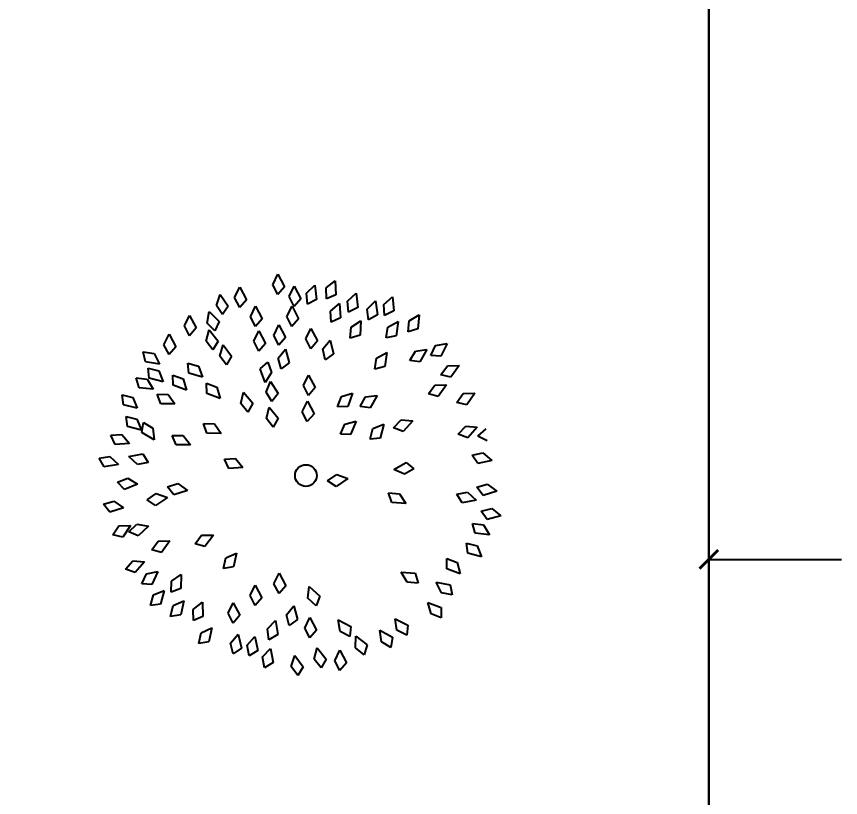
# Model space of a CAD drawing. Header units: millimetres. Extents: x -176651 to 388869, y -469666 to 486614.
# Drawn here: x 242909 to 251731, y 81831 to 90193 of the extents above; entities that cross this region are included whole.
import ezdxf

# ---------------------------------------------------------------- set-up
doc = ezdxf.new("R2010")
doc.units = ezdxf.units.MM
doc.header["$PDMODE"] = 35
doc.header["$PDSIZE"] = 0.1
doc.linetypes.add('HIDDEN', pattern=[9.525, 6.35, -3.175])
doc.layers.get('Defpoints').update_dxf_attribs({"color": 252})
doc.layers.add('A- FURNITURE', color=252, linetype='Continuous', lineweight=0)
doc.layers.add('L-TREEEES', color=8, linetype='Continuous', lineweight=25)
for name, color, linetype in [('ad-Dimension', 8, 'Continuous'), ('ad-Plinth', 8, 'Continuous'), ('ad-Plot Boundary', 8, 'Continuous')]:
    doc.layers.add(name, color=color, linetype=linetype)
doc.styles.get("Standard").update_dxf_attribs({"font": 'arial.ttf'})
doc.dimstyles.new('Copy of A-100-DIM-INT (MM-FT)', dxfattribs={"dimscale": 500, "dimtxt": 2.4, "dimasz": 1, "dimexe": 0, "dimexo": 0, "dimgap": 1, "dimtad": 0, "dimdec": 0, "dimlfac": 0.03937, "dimdsep": 46, "dimlunit": 3, "dimtxsty": 'Standard', "dimblk": 'ARCHTICK', "dimcen": 0.025, "dimclrd": 256, "dimclre": 256, "dimclrt": 256, "dimazin": 2, "dimtfac": 1, "dimtdec": 0, "dimtix": 1, "dimtmove": 2, "dimatfit": 3, "dimldrblk": 'ARCHTICK', "dimfxl": 1, "dimtolj": 1, "dimtzin": 0, "dimarcsym": 0})

# ---------------------------------------------------------------- blocks, each defined once
blk = doc.blocks.new('zw$E7CA')
at = {"layer": 'ad-Plot Boundary'}
blk.add_lwpolyline([(0, 0), (33680, 0), (33680, 30050), (0, 30050)], close=True, dxfattribs=at)
blk = doc.blocks.new('zw$A88E')
at = {"layer": 'ad-Plot Boundary', "ltscale": 5}
for p in [(-150934.5, -389358.9), (-117254.5, -389358.9)]:
    blk.add_blockref('zw$E7CA', p, dxfattribs=at)
blk = doc.blocks.new('_ArchTick')
at = {"color": 0, "linetype": 'ByBlock', "const_width": 0.15}
blk.add_lwpolyline([(-0.5, -0.5), (0.5, 0.5)], dxfattribs=at)
blk = doc.blocks.new('*D17')
at = {"layer": 'ad-Dimension', "linetype": 'HIDDEN', "lineweight": -2, "transparency": 16777216}
blk.add_line((-6100, -6), (-6100, 1025.8), dxfattribs=at)
at = {"layer": 'ad-Dimension', "lineweight": -2, "transparency": 16777216}
for p, q in [((-6100, 1025.8), (-4680.7, 1025.8)), ((0, 1025.8), (-1419.3, 1025.8)), ((0, 0), (0, 1025.8))]:
    blk.add_line(p, q, dxfattribs=at)
at = {"layer": 'Defpoints', "color": 0, "ltscale": 5, "transparency": 16777216}
for p in [(-6100, 1025.8), (-6100, -6), (0, 0)]:
    blk.add_point(p, dxfattribs=at)
at = {"layer": 'ad-Dimension', "lineweight": -2, "ltscale": 5, "transparency": 16777216, "xscale": 200, "yscale": 200, "zscale": 200, "rotation": 180}
blk.add_blockref('_ArchTick', (-6100, 1025.8), dxfattribs=at)
at = {"layer": 'ad-Dimension', "lineweight": -2, "ltscale": 5, "transparency": 16777216, "xscale": 200, "yscale": 200, "zscale": 200}
blk.add_blockref('_ArchTick', (0, 1025.8), dxfattribs=at)
at = {"layer": 'ad-Dimension', "ltscale": 5, "transparency": 16777216, "insert": (-3050, 1025.8), "char_height": 480, "attachment_point": 5}
blk.add_mtext("\\A1;20' [6100]", dxfattribs=at)
blk = doc.blocks.new('qerfefr')
at = {"layer": 'L-TREEEES', "color": 104, "ltscale": 1.622888}
for p, q in [((260795.9619, 1945721.7193, 129.9135), (260796.0317, 1945721.8232, 129.9135)), ((260796.0317, 1945721.8232, 129.9135), (260796.0829, 1945721.6797, 129.9135)), ((260796.173, 1945721.748, 129.9135), (260796.2552, 1945721.8425, 129.9135)), ((260796.2552, 1945721.8425, 129.9135), (260796.2882, 1945721.6936, 129.9135)), ((260796.0005, 1945721.6079, 129.9135), (260795.9619, 1945721.7193, 129.9135)), ((260796.1974, 1945721.6326, 129.9135), (260796.173, 1945721.748, 129.9135)), ((260796.2882, 1945721.6936, 129.9135), (260796.1974, 1945721.6326, 129.9135)), ((260795.8696, 1945721.6771, 129.9135), (260795.9439, 1945721.544, 129.9135)), ((260796.0829, 1945721.6797, 129.9135), (260796.0005, 1945721.6079, 129.9135)), ((260795.9439, 1945721.544, 129.9135), (260795.8745, 1945721.4596, 129.9135)), ((260796.283, 1945721.5053, 129.9135), (260796.3651, 1945721.5997, 129.9135)), ((260796.3651, 1945721.5997, 129.9135), (260796.3981, 1945721.4509, 129.9135)), ((260796.3074, 1945721.3899, 129.9135), (260796.283, 1945721.5053, 129.9135)), ((260796.3981, 1945721.4509, 129.9135), (260796.3074, 1945721.3899, 129.9135)), ((260795.8549, 1945721.1858, 129.9135), (260795.92, 1945721.2927, 129.9135)), ((260795.92, 1945721.2927, 129.9135), (260795.9775, 1945721.1515, 129.9135)), ((260796.247, 1945721.2442, 129.9135), (260796.3291, 1945721.3386, 129.9135)), ((260796.3291, 1945721.3386, 129.9135), (260796.3621, 1945721.1898, 129.9135)), ((260795.8983, 1945721.0762, 129.9135), (260795.8549, 1945721.1858, 129.9135)), ((260796.2713, 1945721.1288, 129.9135), (260796.247, 1945721.2442, 129.9135)), ((260796.3621, 1945721.1898, 129.9135), (260796.2713, 1945721.1288, 129.9135)), ((260795.9775, 1945721.1515, 129.9135), (260795.8983, 1945721.0762, 129.9135)), ((260796.237, 1945720.9394, 129.9135), (260796.3352, 1945720.9876, 129.9135)), ((260796.3352, 1945720.9876, 129.9135), (260796.3437, 1945720.87, 129.9135)), ((260796.2496, 1945720.7875, 129.9135), (260796.237, 1945720.9394, 129.9135)), ((260796.3437, 1945720.87, 129.9135), (260796.2496, 1945720.7875, 129.9135)), ((260795.9404, 1945720.6355, 129.9135), (260796.0003, 1945720.7454, 129.9135)), ((260796.0003, 1945720.7454, 129.9135), (260796.0646, 1945720.6072, 129.9135)), ((260796.2337, 1945720.6828, 129.9135), (260796.3099, 1945720.7822, 129.9135)), ((260796.3099, 1945720.7822, 129.9135), (260796.352, 1945720.6356, 129.9135)), ((260795.9891, 1945720.5281, 129.9135), (260795.9404, 1945720.6355, 129.9135)), ((260796.2651, 1945720.5692, 129.9135), (260796.2337, 1945720.6828, 129.9135)), ((260796.352, 1945720.6356, 129.9135), (260796.2651, 1945720.5692, 129.9135)), ((260796.0646, 1945720.6072, 129.9135), (260795.9891, 1945720.5281, 129.9135)), ((260795.6142, 1945720.1073, 129.9135), (260795.7294, 1945720.0823, 129.9135)), ((260795.6327, 1945719.9995, 129.9135), (260795.6142, 1945720.1073, 129.9135)), ((260795.7294, 1945720.0823, 129.9135), (260795.782, 1945719.9687, 129.9135)), ((260795.782, 1945719.9687, 129.9135), (260795.6327, 1945719.9995, 129.9135)), ((260794.3733, 1945719.188, 129.9135), (260794.2835, 1945719.2504, 129.9135)), ((260794.4098, 1945719.0515, 129.9135), (260794.4856, 1945719.1418, 129.9135)), ((260794.4856, 1945719.1418, 129.9135), (260794.6106, 1945719.1354, 129.9135)), ((260794.6106, 1945719.1354, 129.9135), (260794.5137, 1945719.0176, 129.9135)), ((260794.5137, 1945719.0176, 129.9135), (260794.4098, 1945719.0515, 129.9135)), ((260794.6902, 1945718.8835, 129.9135), (260794.7246, 1945718.9963, 129.9135)), ((260794.4387, 1945718.8048, 129.9135), (260794.4987, 1945718.9063, 129.9135)), ((260794.4987, 1945718.9063, 129.9135), (260794.6231, 1945718.9204, 129.9135)), ((260794.6231, 1945718.9204, 129.9135), (260794.5468, 1945718.7884, 129.9135)), ((260794.7991, 1945718.8931, 129.9135), (260794.6902, 1945718.8835, 129.9135)), ((260794.5468, 1945718.7884, 129.9135), (260794.4387, 1945718.8048, 129.9135)), ((260794.6162, 1945718.6345, 129.9135), (260794.6723, 1945718.7383, 129.9135)), ((260794.6723, 1945718.7383, 129.9135), (260794.796, 1945718.7572, 129.9135)), ((260794.796, 1945718.7572, 129.9135), (260794.7249, 1945718.6224, 129.9135)), ((260794.7249, 1945718.6224, 129.9135), (260794.6162, 1945718.6345, 129.9135))]:
    blk.add_line(p, q, dxfattribs=at)
at = {"layer": 'L-TREEEES', "color": 96, "ltscale": 1.622888}
for p, q in [((260796.6039, 1945721.7741, 129.9135), (260796.686, 1945721.8685, 129.9135)), ((260796.686, 1945721.8685, 129.9135), (260796.719, 1945721.7197, 129.9135)), ((260796.6282, 1945721.6587, 129.9135), (260796.6039, 1945721.7741, 129.9135)), ((260796.719, 1945721.7197, 129.9135), (260796.6282, 1945721.6587, 129.9135)), ((260796.7383, 1945721.6058, 129.9135), (260796.821, 1945721.6998, 129.9135)), ((260796.821, 1945721.6998, 129.9135), (260796.8531, 1945721.5507, 129.9135)), ((260796.762, 1945721.4903, 129.9135), (260796.7383, 1945721.6058, 129.9135)), ((260796.9265, 1945721.5914, 129.9135), (260797.0369, 1945721.6503, 129.9135)), ((260797.0369, 1945721.6503, 129.9135), (260797.0146, 1945721.4995, 129.9135)), ((260797.1451, 1945721.5912, 129.9135), (260797.2599, 1945721.6411, 129.9135)), ((260797.2599, 1945721.6411, 129.9135), (260797.2257, 1945721.4926, 129.9135)), ((260796.8531, 1945721.5507, 129.9135), (260796.762, 1945721.4903, 129.9135)), ((260796.9081, 1945721.4749, 129.9135), (260796.9265, 1945721.5914, 129.9135)), ((260797.1175, 1945721.4766, 129.9135), (260797.1451, 1945721.5912, 129.9135)), ((260796.6597, 1945721.4054, 129.9135), (260796.7427, 1945721.4991, 129.9135)), ((260796.7427, 1945721.4991, 129.9135), (260796.7743, 1945721.3499, 129.9135)), ((260797.0146, 1945721.4995, 129.9135), (260796.9081, 1945721.4749, 129.9135)), ((260797.2257, 1945721.4926, 129.9135), (260797.1175, 1945721.4766, 129.9135)), ((260797.3303, 1945721.395, 129.9135), (260797.4418, 1945721.452, 129.9135)), ((260797.4418, 1945721.452, 129.9135), (260797.4168, 1945721.3016, 129.9135)), ((260796.4699, 1945721.2469, 129.9135), (260796.5513, 1945721.3421, 129.9135)), ((260796.5513, 1945721.3421, 129.9135), (260796.5855, 1945721.1935, 129.9135)), ((260796.683, 1945721.2898, 129.9135), (260796.6597, 1945721.4054, 129.9135)), ((260796.7743, 1945721.3499, 129.9135), (260796.683, 1945721.2898, 129.9135)), ((260797.102, 1945721.2248, 129.9135), (260797.1269, 1945721.3401, 129.9135)), ((260797.1269, 1945721.3401, 129.9135), (260797.2404, 1945721.3928, 129.9135)), ((260797.2404, 1945721.3928, 129.9135), (260797.2098, 1945721.2435, 129.9135)), ((260797.3099, 1945721.2789, 129.9135), (260797.3303, 1945721.395, 129.9135)), ((260797.4168, 1945721.3016, 129.9135), (260797.3099, 1945721.2789, 129.9135)), ((260797.4929, 1945721.1421, 129.9135), (260797.5093, 1945721.2589, 129.9135)), ((260797.5093, 1945721.2589, 129.9135), (260797.6187, 1945721.3197, 129.9135)), ((260796.4952, 1945721.1318, 129.9135), (260796.4699, 1945721.2469, 129.9135)), ((260796.5855, 1945721.1935, 129.9135), (260796.4952, 1945721.1318, 129.9135)), ((260796.7925, 1945721.122, 129.9135), (260796.8746, 1945721.2164, 129.9135)), ((260796.8746, 1945721.2164, 129.9135), (260796.9076, 1945721.0676, 129.9135)), ((260797.2098, 1945721.2435, 129.9135), (260797.102, 1945721.2248, 129.9135)), ((260797.599, 1945721.1685, 129.9135), (260797.4929, 1945721.1421, 129.9135)), ((260796.8168, 1945721.0066, 129.9135), (260796.7925, 1945721.122, 129.9135)), ((260797.254, 1945721.0037, 129.9135), (260797.2922, 1945721.1152, 129.9135)), ((260797.2922, 1945721.1152, 129.9135), (260797.4111, 1945721.1543, 129.9135)), ((260797.4111, 1945721.1543, 129.9135), (260797.3632, 1945721.0095, 129.9135)), ((260796.4535, 1945720.8812, 129.9135), (260796.4536, 1945720.9991, 129.9135)), ((260796.4536, 1945720.9991, 129.9135), (260796.5536, 1945721.0745, 129.9135)), ((260796.5536, 1945721.0745, 129.9135), (260796.5549, 1945720.922, 129.9135)), ((260796.9076, 1945721.0676, 129.9135), (260796.8168, 1945721.0066, 129.9135)), ((260796.9394, 1945720.9703, 129.9135), (260797.0424, 1945721.0414, 129.9135)), ((260797.0424, 1945721.0414, 129.9135), (260797.0374, 1945720.8891, 129.9135)), ((260797.3632, 1945721.0095, 129.9135), (260797.254, 1945721.0037, 129.9135)), ((260796.5549, 1945720.922, 129.9135), (260796.4535, 1945720.8812, 129.9135)), ((260796.9343, 1945720.8526, 129.9135), (260796.9394, 1945720.9703, 129.9135)), ((260797.0374, 1945720.8891, 129.9135), (260796.9343, 1945720.8526, 129.9135)), ((260796.6357, 1945720.6468, 129.9135), (260796.7178, 1945720.7413, 129.9135)), ((260796.7178, 1945720.7413, 129.9135), (260796.7508, 1945720.5924, 129.9135)), ((260797.4219, 1945720.6163, 129.9135), (260797.4684, 1945720.7246, 129.9135)), ((260797.4684, 1945720.7246, 129.9135), (260797.5899, 1945720.7546, 129.9135)), ((260796.66, 1945720.5314, 129.9135), (260796.6357, 1945720.6468, 129.9135)), ((260796.7508, 1945720.5924, 129.9135), (260796.66, 1945720.5314, 129.9135)), ((260797.5312, 1945720.6139, 129.9135), (260797.4219, 1945720.6163, 129.9135)), ((260796.1618, 1945720.4102, 129.9135), (260796.2229, 1945720.5195, 129.9135)), ((260796.2229, 1945720.5195, 129.9135), (260796.2855, 1945720.3805, 129.9135)), ((260796.5513, 1945720.3786, 129.9135), (260796.6334, 1945720.4731, 129.9135)), ((260796.6334, 1945720.4731, 129.9135), (260796.6664, 1945720.3242, 129.9135)), ((260796.2091, 1945720.3023, 129.9135), (260796.1618, 1945720.4102, 129.9135)), ((260796.2855, 1945720.3805, 129.9135), (260796.2091, 1945720.3023, 129.9135)), ((260796.5756, 1945720.2633, 129.9135), (260796.5513, 1945720.3786, 129.9135)), ((260796.9297, 1945720.3323, 129.9135), (260796.9986, 1945720.4279, 129.9135)), ((260796.9986, 1945720.4279, 129.9135), (260797.1238, 1945720.4308, 129.9135)), ((260797.1238, 1945720.4308, 129.9135), (260797.0359, 1945720.3062, 129.9135)), ((260796.6664, 1945720.3242, 129.9135), (260796.5756, 1945720.2633, 129.9135)), ((260797.0359, 1945720.3062, 129.9135), (260796.9297, 1945720.3323, 129.9135)), ((260797.164, 1945720.2715, 129.9135), (260797.2472, 1945720.355, 129.9135)), ((260797.2472, 1945720.355, 129.9135), (260797.3712, 1945720.338, 129.9135)), ((260797.3712, 1945720.338, 129.9135), (260797.2647, 1945720.2289, 129.9135)), ((260797.2647, 1945720.2289, 129.9135), (260797.164, 1945720.2715, 129.9135)), ((260796.8828, 1945720.0409, 129.9135), (260796.9567, 1945720.1328, 129.9135)), ((260796.9567, 1945720.1328, 129.9135), (260797.0818, 1945720.1291, 129.9135)), ((260797.0818, 1945720.1291, 129.9135), (260796.9875, 1945720.0093, 129.9135)), ((260796.9875, 1945720.0093, 129.9135), (260796.8828, 1945720.0409, 129.9135)), ((260797.2334, 1945720.0066, 129.9135), (260797.3577, 1945720.0214, 129.9135)), ((260797.3577, 1945720.0214, 129.9135), (260797.282, 1945719.889, 129.9135)), ((260797.1739, 1945719.9048, 129.9135), (260797.2334, 1945720.0066, 129.9135)), ((260796.6189, 1945719.5951, 129.9135), (260796.7307, 1945719.6325, 129.9135)), ((260796.6899, 1945719.5119, 129.9135), (260796.6189, 1945719.5951, 129.9135)), ((260796.7307, 1945719.6325, 129.9135), (260796.834, 1945719.5618, 129.9135)), ((260796.834, 1945719.5618, 129.9135), (260796.6899, 1945719.5119, 129.9135)), ((260797.3336, 1945719.526, 129.9135), (260797.4812, 1945719.5641, 129.9135)), ((260797.4308, 1945719.4472, 129.9135), (260797.3336, 1945719.526, 129.9135)), ((260797.4812, 1945719.5641, 129.9135), (260797.5452, 1945719.4755, 129.9135)), ((260797.5452, 1945719.4755, 129.9135), (260797.4308, 1945719.4472, 129.9135)), ((260797.2202, 1945719.1891, 129.9135), (260797.2151, 1945719.2983, 129.9135)), ((260797.2151, 1945719.2983, 129.9135), (260797.3263, 1945719.2594, 129.9135)), ((260797.3263, 1945719.2594, 129.9135), (260797.3646, 1945719.1402, 129.9135)), ((260797.3646, 1945719.1402, 129.9135), (260797.2202, 1945719.1891, 129.9135)), ((260795.297, 1945718.9804, 129.9135), (260795.3524, 1945719.0845, 129.9135)), ((260795.3524, 1945719.0845, 129.9135), (260795.476, 1945719.1041, 129.9135)), ((260795.476, 1945719.1041, 129.9135), (260795.4057, 1945718.9689, 129.9135)), ((260794.7246, 1945718.9963, 129.9135), (260794.8421, 1945719.0394, 129.9135)), ((260794.8421, 1945719.0394, 129.9135), (260794.7991, 1945718.8931, 129.9135)), ((260795.4057, 1945718.9689, 129.9135), (260795.297, 1945718.9804, 129.9135)), ((260795.4969, 1945718.6254, 129.9135), (260795.579, 1945718.7199, 129.9135)), ((260795.579, 1945718.7199, 129.9135), (260795.612, 1945718.571, 129.9135)), ((260795.776, 1945718.6812, 129.9135), (260795.8581, 1945718.7757, 129.9135)), ((260795.8581, 1945718.7757, 129.9135), (260795.8911, 1945718.6269, 129.9135)), ((260794.8409, 1945718.5276, 129.9135), (260794.8691, 1945718.6421, 129.9135)), ((260794.8691, 1945718.6421, 129.9135), (260794.9841, 1945718.6915, 129.9135)), ((260794.9841, 1945718.6915, 129.9135), (260794.9492, 1945718.5431, 129.9135)), ((260795.5213, 1945718.51, 129.9135), (260795.4969, 1945718.6254, 129.9135)), ((260795.8004, 1945718.5659, 129.9135), (260795.776, 1945718.6812, 129.9135)), ((260795.8911, 1945718.6269, 129.9135), (260795.8004, 1945718.5659, 129.9135)), ((260794.9492, 1945718.5431, 129.9135), (260794.8409, 1945718.5276, 129.9135)), ((260795.2204, 1945718.5055, 129.9135), (260795.3025, 1945718.6, 129.9135)), ((260795.3025, 1945718.6, 129.9135), (260795.3355, 1945718.4511, 129.9135)), ((260795.612, 1945718.571, 129.9135), (260795.5213, 1945718.51, 129.9135)), ((260796.0865, 1945718.4361, 129.9135), (260796.1304, 1945718.5534, 129.9135)), ((260796.1304, 1945718.5534, 129.9135), (260796.2134, 1945718.4255, 129.9135)), ((260795.2448, 1945718.3901, 129.9135), (260795.2204, 1945718.5055, 129.9135)), ((260795.3355, 1945718.4511, 129.9135), (260795.2448, 1945718.3901, 129.9135)), ((260796.1497, 1945718.3366, 129.9135), (260796.0865, 1945718.4361, 129.9135)), ((260794.8315, 1945718.2749, 129.9135), (260794.8865, 1945718.3792, 129.9135)), ((260794.8865, 1945718.3792, 129.9135), (260795.01, 1945718.3993, 129.9135)), ((260795.01, 1945718.3993, 129.9135), (260794.9403, 1945718.2638, 129.9135)), ((260795.8179, 1945718.3234, 129.9135), (260795.9187, 1945718.3976, 129.9135)), ((260795.9187, 1945718.3976, 129.9135), (260795.9184, 1945718.2452, 129.9135)), ((260796.2134, 1945718.4255, 129.9135), (260796.1497, 1945718.3366, 129.9135)), ((260794.9403, 1945718.2638, 129.9135), (260794.8315, 1945718.2749, 129.9135)), ((260795.1609, 1945718.1896, 129.9135), (260795.2637, 1945718.261, 129.9135)), ((260795.2637, 1945718.261, 129.9135), (260795.2591, 1945718.1086, 129.9135)), ((260795.5811, 1945718.2341, 129.9135), (260795.6894, 1945718.297, 129.9135)), ((260795.6894, 1945718.297, 129.9135), (260795.6725, 1945718.1454, 129.9135)), ((260795.8165, 1945718.2055, 129.9135), (260795.8179, 1945718.3234, 129.9135)), ((260795.1561, 1945718.0718, 129.9135), (260795.1609, 1945718.1896, 129.9135)), ((260795.3259, 1945718.1223, 129.9135), (260795.4305, 1945718.191, 129.9135)), ((260795.4305, 1945718.191, 129.9135), (260795.4219, 1945718.0388, 129.9135)), ((260795.5669, 1945718.1171, 129.9135), (260795.5811, 1945718.2341, 129.9135)), ((260795.9184, 1945718.2452, 129.9135), (260795.8165, 1945718.2055, 129.9135)), ((260795.9706, 1945718.1372, 129.9135), (260796.0527, 1945718.2316, 129.9135)), ((260796.0527, 1945718.2316, 129.9135), (260796.0857, 1945718.0828, 129.9135)), ((260795.2591, 1945718.1086, 129.9135), (260795.1561, 1945718.0718, 129.9135)), ((260795.3181, 1945718.0047, 129.9135), (260795.3259, 1945718.1223, 129.9135)), ((260795.6725, 1945718.1454, 129.9135), (260795.5669, 1945718.1171, 129.9135)), ((260795.995, 1945718.0218, 129.9135), (260795.9706, 1945718.1372, 129.9135)), ((260796.0857, 1945718.0828, 129.9135), (260795.995, 1945718.0218, 129.9135)), ((260795.4219, 1945718.0388, 129.9135), (260795.3181, 1945718.0047, 129.9135)), ((260795.4519, 1945717.9571, 129.9135), (260795.5583, 1945718.0231, 129.9135)), ((260795.5583, 1945718.0231, 129.9135), (260795.5458, 1945717.8711, 129.9135))]:
    blk.add_line(p, q, dxfattribs=at)
at = {"layer": 'L-TREEEES', "color": 70, "ltscale": 1.622888}
for p, q in [((260795.574, 1945721.5973, 129.9135), (260795.6561, 1945721.6918, 129.9135)), ((260795.6561, 1945721.6918, 129.9135), (260795.6891, 1945721.543, 129.9135)), ((260795.8181, 1945721.5631, 129.9135), (260795.8696, 1945721.6771, 129.9135)), ((260795.3106, 1945721.4596, 129.9135), (260795.3928, 1945721.5541, 129.9135)), ((260795.3928, 1945721.5541, 129.9135), (260795.4258, 1945721.4053, 129.9135)), ((260795.5984, 1945721.482, 129.9135), (260795.574, 1945721.5973, 129.9135)), ((260795.6891, 1945721.543, 129.9135), (260795.5984, 1945721.482, 129.9135)), ((260795.8745, 1945721.4596, 129.9135), (260795.8181, 1945721.5631, 129.9135)), ((260795.0707, 1945721.3371, 129.9135), (260795.0775, 1945721.4463, 129.9135)), ((260795.0775, 1945721.4463, 129.9135), (260795.1839, 1945721.3954, 129.9135)), ((260795.335, 1945721.3443, 129.9135), (260795.3106, 1945721.4596, 129.9135)), ((260795.7562, 1945721.3792, 129.9135), (260795.8197, 1945721.487, 129.9135)), ((260795.8197, 1945721.487, 129.9135), (260795.8793, 1945721.3467, 129.9135)), ((260795.1839, 1945721.3954, 129.9135), (260795.2089, 1945721.2728, 129.9135)), ((260795.4258, 1945721.4053, 129.9135), (260795.335, 1945721.3443, 129.9135)), ((260795.8011, 1945721.2702, 129.9135), (260795.7562, 1945721.3792, 129.9135)), ((260795.8793, 1945721.3467, 129.9135), (260795.8011, 1945721.2702, 129.9135)), ((260795.0648, 1945721.1553, 129.9135), (260795.0805, 1945721.2635, 129.9135)), ((260795.2089, 1945721.2728, 129.9135), (260795.0707, 1945721.3371, 129.9135)), ((260795.0805, 1945721.2635, 129.9135), (260795.1824, 1945721.2041, 129.9135)), ((260794.9312, 1945721.1946, 129.9135), (260795.0408, 1945721.1511, 129.9135)), ((260794.9318, 1945721.0853, 129.9135), (260794.9312, 1945721.1946, 129.9135)), ((260795.1824, 1945721.2041, 129.9135), (260795.1974, 1945721.0799, 129.9135)), ((260795.4876, 1945721.0949, 129.9135), (260795.5066, 1945721.2026, 129.9135)), ((260795.5066, 1945721.2026, 129.9135), (260795.6067, 1945721.1401, 129.9135)), ((260795.074, 1945721.0304, 129.9135), (260794.9318, 1945721.0853, 129.9135)), ((260795.0408, 1945721.1511, 129.9135), (260795.074, 1945721.0304, 129.9135)), ((260795.1974, 1945721.0799, 129.9135), (260795.0648, 1945721.1553, 129.9135)), ((260795.2909, 1945721.0152, 129.9135), (260795.317, 1945721.1214, 129.9135)), ((260795.317, 1945721.1214, 129.9135), (260795.4127, 1945721.0524, 129.9135)), ((260795.6178, 1945721.0155, 129.9135), (260795.4876, 1945721.0949, 129.9135)), ((260795.6067, 1945721.1401, 129.9135), (260795.6178, 1945721.0155, 129.9135)), ((260794.7232, 1945720.952, 129.9135), (260794.7374, 1945721.0604, 129.9135)), ((260794.7374, 1945721.0604, 129.9135), (260794.8401, 1945721.0025, 129.9135)), ((260794.8401, 1945721.0025, 129.9135), (260794.8568, 1945720.8785, 129.9135)), ((260795.4155, 1945720.9273, 129.9135), (260795.2909, 1945721.0152, 129.9135)), ((260795.4127, 1945721.0524, 129.9135), (260795.4155, 1945720.9273, 129.9135)), ((260794.8568, 1945720.8785, 129.9135), (260794.7232, 1945720.952, 129.9135)), ((260795.1008, 1945720.9691, 129.9135), (260795.2137, 1945720.9352, 129.9135)), ((260795.1108, 1945720.8602, 129.9135), (260795.1008, 1945720.9691, 129.9135)), ((260795.2137, 1945720.9352, 129.9135), (260795.2573, 1945720.8179, 129.9135)), ((260795.6161, 1945720.8356, 129.9135), (260795.6427, 1945720.9416, 129.9135)), ((260795.6427, 1945720.9416, 129.9135), (260795.738, 1945720.8722, 129.9135)), ((260794.7042, 1945720.7159, 129.9135), (260794.7195, 1945720.8242, 129.9135)), ((260794.7195, 1945720.8242, 129.9135), (260794.8216, 1945720.7652, 129.9135)), ((260795.2573, 1945720.8179, 129.9135), (260795.1108, 1945720.8602, 129.9135)), ((260795.7402, 1945720.7471, 129.9135), (260795.6161, 1945720.8356, 129.9135)), ((260795.738, 1945720.8722, 129.9135), (260795.7402, 1945720.7471, 129.9135)), ((260794.8216, 1945720.7652, 129.9135), (260794.837, 1945720.641, 129.9135)), ((260794.5077, 1945720.6737, 129.9135), (260794.6231, 1945720.6493, 129.9135)), ((260794.5268, 1945720.5661, 129.9135), (260794.5077, 1945720.6737, 129.9135)), ((260794.6231, 1945720.6493, 129.9135), (260794.6763, 1945720.536, 129.9135)), ((260794.837, 1945720.641, 129.9135), (260794.7042, 1945720.7159, 129.9135)), ((260794.8356, 1945720.6163, 129.9135), (260794.8821, 1945720.7153, 129.9135)), ((260794.8821, 1945720.7153, 129.9135), (260794.9623, 1945720.6289, 129.9135)), ((260794.6763, 1945720.536, 129.9135), (260794.5268, 1945720.5661, 129.9135)), ((260794.9405, 1945720.5056, 129.9135), (260794.8356, 1945720.6163, 129.9135)), ((260794.9623, 1945720.6289, 129.9135), (260794.9405, 1945720.5056, 129.9135)), ((260794.3215, 1945720.4709, 129.9135), (260794.4387, 1945720.4581, 129.9135)), ((260794.3512, 1945720.3656, 129.9135), (260794.3215, 1945720.4709, 129.9135)), ((260794.4387, 1945720.4581, 129.9135), (260794.5029, 1945720.3507, 129.9135)), ((260795.1411, 1945720.4984, 129.9135), (260795.2552, 1945720.4686, 129.9135)), ((260795.1551, 1945720.3899, 129.9135), (260795.1411, 1945720.4984, 129.9135)), ((260795.2552, 1945720.4686, 129.9135), (260795.303, 1945720.3529, 129.9135)), ((260795.4976, 1945720.5368, 129.9135), (260795.6097, 1945720.5002, 129.9135)), ((260795.5051, 1945720.4277, 129.9135), (260795.4976, 1945720.5368, 129.9135)), ((260795.6097, 1945720.5002, 129.9135), (260795.6505, 1945720.3819, 129.9135)), ((260794.6996, 1945720.2971, 129.9135), (260794.6325, 1945720.4028, 129.9135)), ((260794.6325, 1945720.4028, 129.9135), (260794.7846, 1945720.3918, 129.9135)), ((260794.7846, 1945720.3918, 129.9135), (260794.8171, 1945720.2874, 129.9135)), ((260795.303, 1945720.3529, 129.9135), (260795.1551, 1945720.3899, 129.9135)), ((260795.6505, 1945720.3819, 129.9135), (260795.5051, 1945720.4277, 129.9135)), ((260794.5029, 1945720.3507, 129.9135), (260794.3512, 1945720.3656, 129.9135)), ((260794.8171, 1945720.2874, 129.9135), (260794.6996, 1945720.2971, 129.9135)), ((260794.4439, 1945720.1719, 129.9135), (260794.5612, 1945720.184, 129.9135)), ((260794.495, 1945720.0752, 129.9135), (260794.4439, 1945720.1719, 129.9135)), ((260794.5612, 1945720.184, 129.9135), (260794.6465, 1945720.0923, 129.9135)), ((260794.6465, 1945720.0923, 129.9135), (260794.495, 1945720.0752, 129.9135)), ((260794.2375, 1945719.9821, 129.9135), (260794.3553, 1945719.9857, 129.9135)), ((260794.2815, 1945719.882, 129.9135), (260794.2375, 1945719.9821, 129.9135)), ((260794.3553, 1945719.9857, 129.9135), (260794.4338, 1945719.8882, 129.9135)), ((260794.7015, 1945719.9057, 129.9135), (260794.8131, 1945719.9436, 129.9135)), ((260794.8131, 1945719.9436, 129.9135), (260794.9167, 1945719.8732, 129.9135)), ((260794.9469, 1945719.9833, 129.9135), (260795.0647, 1945719.986, 129.9135)), ((260794.9901, 1945719.8829, 129.9135), (260794.9469, 1945719.9833, 129.9135)), ((260795.0647, 1945719.986, 129.9135), (260795.1425, 1945719.888, 129.9135)), ((260794.4338, 1945719.8882, 129.9135), (260794.2815, 1945719.882, 129.9135)), ((260794.7728, 1945719.8228, 129.9135), (260794.7015, 1945719.9057, 129.9135)), ((260794.9167, 1945719.8732, 129.9135), (260794.7728, 1945719.8228, 129.9135)), ((260795.1425, 1945719.888, 129.9135), (260794.9901, 1945719.8829, 129.9135)), ((260794.2469, 1945719.6387, 129.9135), (260794.337, 1945719.7148, 129.9135)), ((260794.337, 1945719.7148, 129.9135), (260794.4591, 1945719.6872, 129.9135)), ((260794.4591, 1945719.6872, 129.9135), (260794.3436, 1945719.5877, 129.9135)), ((260794.4239, 1945719.6256, 129.9135), (260794.5276, 1945719.6817, 129.9135)), ((260794.5276, 1945719.6817, 129.9135), (260794.6415, 1945719.6299, 129.9135)), ((260794.3436, 1945719.5877, 129.9135), (260794.2469, 1945719.6387, 129.9135)), ((260794.5082, 1945719.5559, 129.9135), (260794.4239, 1945719.6256, 129.9135)), ((260794.6415, 1945719.6299, 129.9135), (260794.5082, 1945719.5559, 129.9135)), ((260794.6078, 1945719.3738, 129.9135), (260794.6994, 1945719.448, 129.9135)), ((260794.6994, 1945719.448, 129.9135), (260794.8209, 1945719.418, 129.9135)), ((260794.8209, 1945719.418, 129.9135), (260794.7034, 1945719.3208, 129.9135)), ((260794.2835, 1945719.2504, 129.9135), (260794.3822, 1945719.315, 129.9135)), ((260794.3822, 1945719.315, 129.9135), (260794.5, 1945719.2728, 129.9135)), ((260794.7034, 1945719.3208, 129.9135), (260794.6078, 1945719.3738, 129.9135)), ((260795.0723, 1945719.3153, 129.9135), (260795.1655, 1945719.3876, 129.9135)), ((260795.1669, 1945719.2603, 129.9135), (260795.0723, 1945719.3153, 129.9135)), ((260795.1655, 1945719.3876, 129.9135), (260795.2863, 1945719.355, 129.9135)), ((260795.2863, 1945719.355, 129.9135), (260795.1669, 1945719.2603, 129.9135)), ((260794.5, 1945719.2728, 129.9135), (260794.3733, 1945719.188, 129.9135))]:
    blk.add_line(p, q, dxfattribs=at)
at = {"layer": 'L-TREEEES', "color": 98, "ltscale": 1.622888}
for p, q in [((260797.6187, 1945721.3197, 129.9135), (260797.599, 1945721.1685, 129.9135)), ((260797.672, 1945721.1438, 129.9135), (260797.6953, 1945721.2594, 129.9135)), ((260797.6953, 1945721.2594, 129.9135), (260797.808, 1945721.3137, 129.9135)), ((260797.808, 1945721.3137, 129.9135), (260797.7795, 1945721.1639, 129.9135)), ((260797.7795, 1945721.1639, 129.9135), (260797.672, 1945721.1438, 129.9135)), ((260797.6241, 1945720.9063, 129.9135), (260797.6726, 1945721.0138, 129.9135)), ((260797.6726, 1945721.0138, 129.9135), (260797.7946, 1945721.0415, 129.9135)), ((260797.7946, 1945721.0415, 129.9135), (260797.7334, 1945720.9019, 129.9135)), ((260797.8686, 1945720.9091, 129.9135), (260797.912, 1945721.0187, 129.9135)), ((260797.912, 1945721.0187, 129.9135), (260798.0326, 1945721.0522, 129.9135)), ((260798.0326, 1945721.0522, 129.9135), (260797.978, 1945720.9099, 129.9135)), ((260797.7334, 1945720.9019, 129.9135), (260797.6241, 1945720.9063, 129.9135)), ((260797.978, 1945720.9099, 129.9135), (260797.8686, 1945720.9091, 129.9135)), ((260797.5899, 1945720.7546, 129.9135), (260797.5312, 1945720.6139, 129.9135)), ((260797.8067, 1945720.6058, 129.9135), (260797.8899, 1945720.6892, 129.9135)), ((260797.8899, 1945720.6892, 129.9135), (260798.0139, 1945720.6721, 129.9135)), ((260798.0139, 1945720.6721, 129.9135), (260797.9073, 1945720.5631, 129.9135)), ((260798.0363, 1945720.6001, 129.9135), (260798.1147, 1945720.6882, 129.9135)), ((260798.1147, 1945720.6882, 129.9135), (260798.2395, 1945720.6782, 129.9135)), ((260798.2395, 1945720.6782, 129.9135), (260798.1393, 1945720.5633, 129.9135)), ((260797.9073, 1945720.5631, 129.9135), (260797.8067, 1945720.6058, 129.9135)), ((260798.1393, 1945720.5633, 129.9135), (260798.0363, 1945720.6001, 129.9135)), ((260798.0881, 1945720.3717, 129.9135), (260798.1795, 1945720.4462, 129.9135)), ((260798.184, 1945720.319, 129.9135), (260798.0881, 1945720.3717, 129.9135)), ((260798.1795, 1945720.4462, 129.9135), (260798.3011, 1945720.4166, 129.9135)), ((260798.3011, 1945720.4166, 129.9135), (260798.184, 1945720.319, 129.9135)), ((260797.9045, 1945720.2095, 129.9135), (260797.9968, 1945720.2829, 129.9135)), ((260797.9968, 1945720.2829, 129.9135), (260798.118, 1945720.2517, 129.9135)), ((260797.9996, 1945720.1556, 129.9135), (260797.9045, 1945720.2095, 129.9135)), ((260798.118, 1945720.2517, 129.9135), (260797.9996, 1945720.1556, 129.9135)), ((260798.1731, 1945720.0403, 129.9135), (260798.2635, 1945720.116, 129.9135)), ((260798.2635, 1945720.116, 129.9135), (260798.3855, 1945720.0879, 129.9135)), ((260797.4501, 1945719.9579, 129.9135), (260797.5504, 1945720.02, 129.9135)), ((260797.5504, 1945720.02, 129.9135), (260797.6671, 1945719.9747, 129.9135)), ((260798.2696, 1945719.9888, 129.9135), (260798.1731, 1945720.0403, 129.9135)), ((260798.3855, 1945720.0879, 129.9135), (260798.2696, 1945719.9888, 129.9135)), ((260797.5383, 1945719.8932, 129.9135), (260797.4501, 1945719.9579, 129.9135)), ((260797.6671, 1945719.9747, 129.9135), (260797.5383, 1945719.8932, 129.9135)), ((260797.282, 1945719.889, 129.9135), (260797.1739, 1945719.9048, 129.9135)), ((260798.0994, 1945719.7085, 129.9135), (260798.199, 1945719.7717, 129.9135)), ((260798.199, 1945719.7717, 129.9135), (260798.3162, 1945719.7278, 129.9135)), ((260798.1883, 1945719.6448, 129.9135), (260798.0994, 1945719.7085, 129.9135)), ((260798.3162, 1945719.7278, 129.9135), (260798.1883, 1945719.6448, 129.9135)), ((260798.2964, 1945719.6327, 129.9135), (260798.402, 1945719.6851, 129.9135)), ((260798.3782, 1945719.5601, 129.9135), (260798.2964, 1945719.6327, 129.9135)), ((260798.185, 1945719.4549, 129.9135), (260798.3027, 1945719.4475, 129.9135)), ((260798.2195, 1945719.3511, 129.9135), (260798.185, 1945719.4549, 129.9135)), ((260798.3027, 1945719.4475, 129.9135), (260798.3717, 1945719.343, 129.9135)), ((260798.3717, 1945719.343, 129.9135), (260798.2195, 1945719.3511, 129.9135)), ((260797.9165, 1945719.0945, 129.9135), (260798.034, 1945719.0843, 129.9135)), ((260797.9484, 1945718.99, 129.9135), (260797.9165, 1945719.0945, 129.9135)), ((260798.034, 1945719.0843, 129.9135), (260798.1004, 1945718.9782, 129.9135)), ((260798.1418, 1945719.1092, 129.9135), (260798.2597, 1945719.1106, 129.9135)), ((260798.1839, 1945719.0083, 129.9135), (260798.1418, 1945719.1092, 129.9135)), ((260798.2597, 1945719.1106, 129.9135), (260798.3364, 1945719.0117, 129.9135)), ((260798.1004, 1945718.9782, 129.9135), (260797.9484, 1945718.99, 129.9135)), ((260798.3364, 1945719.0117, 129.9135), (260798.1839, 1945719.0083, 129.9135)), ((260798.1201, 1945718.8484, 129.9135), (260798.238, 1945718.8467, 129.9135)), ((260798.1596, 1945718.7465, 129.9135), (260798.1201, 1945718.8484, 129.9135)), ((260798.238, 1945718.8467, 129.9135), (260798.312, 1945718.7458, 129.9135)), ((260797.997, 1945718.6385, 129.9135), (260797.9982, 1945718.7478, 129.9135)), ((260797.9982, 1945718.7478, 129.9135), (260798.107, 1945718.7025, 129.9135)), ((260798.107, 1945718.7025, 129.9135), (260798.1384, 1945718.5814, 129.9135)), ((260798.312, 1945718.7458, 129.9135), (260798.1596, 1945718.7465, 129.9135)), ((260798.1384, 1945718.5814, 129.9135), (260797.997, 1945718.6385, 129.9135)), ((260797.8637, 1945718.4522, 129.9135), (260797.8784, 1945718.5606, 129.9135)), ((260797.8784, 1945718.5606, 129.9135), (260797.9808, 1945718.5022, 129.9135)), ((260797.1579, 1945718.3247, 129.9135), (260797.1221, 1945718.4446, 129.9135)), ((260797.1221, 1945718.4446, 129.9135), (260797.2655, 1945718.3928, 129.9135)), ((260797.6045, 1945718.351, 129.9135), (260797.6319, 1945718.4569, 129.9135)), ((260797.6319, 1945718.4569, 129.9135), (260797.7267, 1945718.3867, 129.9135)), ((260797.9969, 1945718.3781, 129.9135), (260797.8637, 1945718.4522, 129.9135)), ((260797.9808, 1945718.5022, 129.9135), (260797.9969, 1945718.3781, 129.9135)), ((260797.2655, 1945718.3928, 129.9135), (260797.2684, 1945718.2835, 129.9135)), ((260797.7279, 1945718.2615, 129.9135), (260797.6045, 1945718.351, 129.9135)), ((260797.7267, 1945718.3867, 129.9135), (260797.7279, 1945718.2615, 129.9135)), ((260797.2684, 1945718.2835, 129.9135), (260797.1579, 1945718.3247, 129.9135)), ((260797.4799, 1945718.1179, 129.9135), (260797.4559, 1945718.2408, 129.9135)), ((260797.4559, 1945718.2408, 129.9135), (260797.5935, 1945718.1752, 129.9135)), ((260797.5935, 1945718.1752, 129.9135), (260797.5858, 1945718.0662, 129.9135)), ((260796.3249, 1945718.0025, 129.9135), (260796.3375, 1945718.127, 129.9135)), ((260796.3375, 1945718.127, 129.9135), (260796.4503, 1945718.0245, 129.9135)), ((260797.5858, 1945718.0662, 129.9135), (260797.4799, 1945718.1179, 129.9135)), ((260796.4114, 1945717.9223, 129.9135), (260796.3249, 1945718.0025, 129.9135)), ((260796.4503, 1945718.0245, 129.9135), (260796.4114, 1945717.9223, 129.9135)), ((260797.3142, 1945717.9311, 129.9135), (260797.3148, 1945718.0563, 129.9135)), ((260797.3148, 1945718.0563, 129.9135), (260797.4369, 1945717.9651, 129.9135)), ((260795.4411, 1945717.8396, 129.9135), (260795.4519, 1945717.9571, 129.9135)), ((260796.4395, 1945717.7906, 129.9135), (260796.4761, 1945717.9103, 129.9135)), ((260796.4761, 1945717.9103, 129.9135), (260796.5668, 1945717.7878, 129.9135)), ((260796.7227, 1945717.7797, 129.9135), (260796.7404, 1945717.9036, 129.9135)), ((260796.7404, 1945717.9036, 129.9135), (260796.8489, 1945717.7964, 129.9135)), ((260796.9164, 1945717.8563, 129.9135), (260796.9288, 1945717.9808, 129.9135)), ((260796.9288, 1945717.9808, 129.9135), (260797.0418, 1945717.8785, 129.9135)), ((260797.408, 1945717.8596, 129.9135), (260797.3142, 1945717.9311, 129.9135)), ((260797.4369, 1945717.9651, 129.9135), (260797.408, 1945717.8596, 129.9135)), ((260795.5458, 1945717.8711, 129.9135), (260795.4411, 1945717.8396, 129.9135)), ((260795.7222, 1945717.7777, 129.9135), (260795.7894, 1945717.8832, 129.9135)), ((260795.7894, 1945717.8832, 129.9135), (260795.8441, 1945717.7409, 129.9135)), ((260795.9794, 1945717.7881, 129.9135), (260796.0416, 1945717.8967, 129.9135)), ((260796.0416, 1945717.8967, 129.9135), (260796.1029, 1945717.7571, 129.9135)), ((260797.003, 1945717.7762, 129.9135), (260796.9164, 1945717.8563, 129.9135)), ((260797.0418, 1945717.8785, 129.9135), (260797.003, 1945717.7762, 129.9135)), ((260795.7634, 1945717.6672, 129.9135), (260795.7222, 1945717.7777, 129.9135)), ((260795.8441, 1945717.7409, 129.9135), (260795.7634, 1945717.6672, 129.9135)), ((260796.0258, 1945717.6797, 129.9135), (260795.9794, 1945717.7881, 129.9135)), ((260796.1029, 1945717.7571, 129.9135), (260796.0258, 1945717.6797, 129.9135)), ((260796.1879, 1945717.7158, 129.9135), (260796.27, 1945717.8103, 129.9135)), ((260796.27, 1945717.8103, 129.9135), (260796.303, 1945717.6614, 129.9135)), ((260796.5088, 1945717.6952, 129.9135), (260796.4395, 1945717.7906, 129.9135)), ((260796.5668, 1945717.7878, 129.9135), (260796.5088, 1945717.6952, 129.9135)), ((260796.8057, 1945717.696, 129.9135), (260796.7227, 1945717.7797, 129.9135)), ((260796.8489, 1945717.7964, 129.9135), (260796.8057, 1945717.696, 129.9135)), ((260796.2122, 1945717.6004, 129.9135), (260796.1879, 1945717.7158, 129.9135)), ((260796.303, 1945717.6614, 129.9135), (260796.2122, 1945717.6004, 129.9135))]:
    blk.add_line(p, q, dxfattribs=at)
at = {"layer": 'L-TREEEES', "color": 96, "ltscale": 1.622888}
blk.add_circle((260796.4099, 1945719.7098, 129.9135), 0.1164, dxfattribs=at)
blk = doc.blocks.new('zw$1761')
at = {"color": 6, "xscale": 39.3712485404797, "yscale": 39.3712485404797, "zscale": 39.3712485404797, "rotation": 15.20137085992779}
blk.add_blockref('qerfefr', (10181139.53, -76618788.79, 34001.5), dxfattribs=at)
blk = doc.blocks.new('A$C92fa9908')
at = {"layer": 'ad-Dimension'}
dim = blk.add_linear_dim(base=(-6100, 1025.8), p1=(0, 0), p2=(-6100, -6), dimstyle='Copy of A-100-DIM-INT (MM-FT)', override={"dimscale": 200}, dxfattribs=at)
dim.commit()
dim.dimension.update_dxf_attribs({"geometry": '*D17', "text_midpoint": (-3050, 1025.8)})
blk = doc.blocks.new('zw$C194')
at = {"layer": 'ad-Plinth', "ltscale": 5}
blk.add_blockref('A$C92fa9908', (64583.5, -345403.9), dxfattribs=at)

msp = doc.modelspace()

# ---------------------------------------------------------------- block references
at = {"ltscale": 5}
msp.add_blockref('zw$C194', (191838.8, 428758.8), dxfattribs=at)
at = {"layer": 'A- FURNITURE', "color": 6, "xscale": 25.39807961885639, "yscale": 25.39807961885639, "zscale": 25.39807961885639}
msp.add_blockref('zw$1761', (173126.7, 121263.1), dxfattribs=at)
at = {"layer": 'ad-Plot Boundary', "ltscale": 5}
msp.add_blockref('zw$A88E', (367576.8, 466613.8), dxfattribs=at)

doc.saveas('drawing.dxf')
